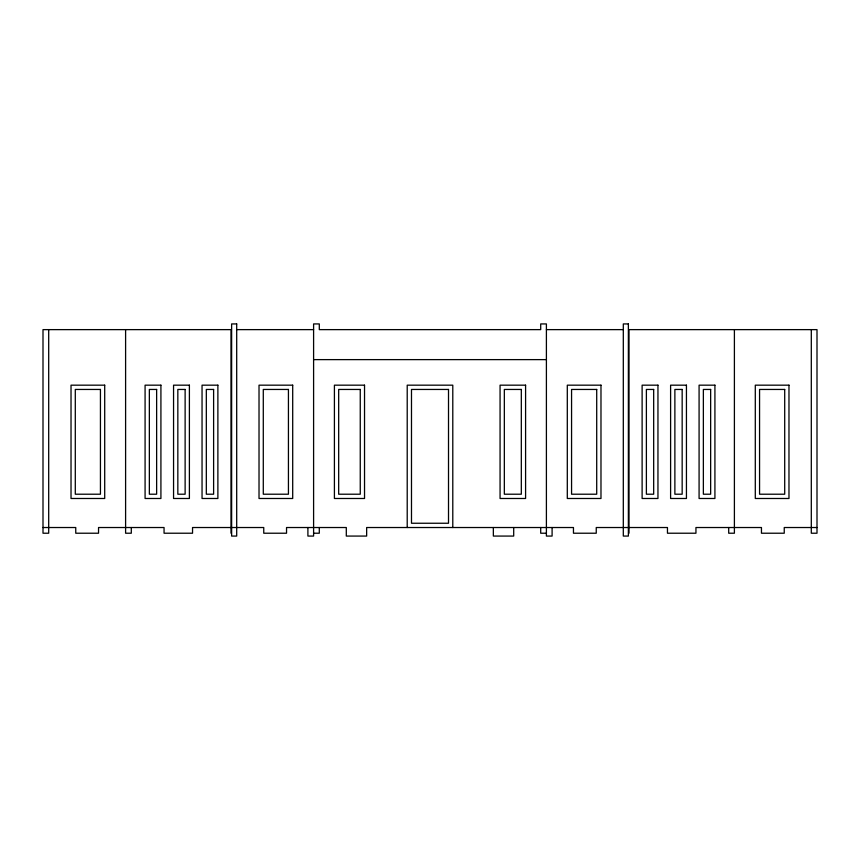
<?xml version="1.0" encoding="UTF-8"?>
<svg xmlns="http://www.w3.org/2000/svg" width="860" height="860" viewBox="0 0 860 860"><rect width="100%" height="100%" fill="white"/><g stroke="black" fill="none" stroke-linecap="round" stroke-linejoin="round"><path stroke-width="1.29" d="M236.694 329.627L313.599 329.627M546.401 329.627L623.307 329.627M313.599 359.62L546.401 359.62M43 527.524L75.755 527.524L75.755 533.221L98.545 533.221L98.545 527.524L164.056 527.524L164.056 533.221L192.543 533.221L192.543 527.524L230.996 527.524M231.63 527.524L263.751 527.524L263.751 533.221L286.541 533.221L286.541 527.524L346.3 527.524L346.3 536.07L366.65 536.07L366.65 527.524L573.459 527.524L573.459 533.221L596.249 533.221L596.249 527.524L628.37 527.524M629.004 527.524L667.457 527.524L667.457 533.221L695.944 533.221L695.944 527.524L761.455 527.524L761.455 533.221L784.245 533.221L784.245 527.524L817 527.524M313.599 533.221L319.296 533.221L319.296 527.524M546.401 533.221L540.703 533.221L540.703 527.524M811.303 329.627L811.303 533.221L817 533.221L817 329.627L629.004 329.627L629.004 533.221M734.397 329.627L734.397 533.221L728.699 533.221L728.699 527.524M552.099 527.524L552.099 536.07L546.401 536.07L546.401 323.93L540.703 323.93L540.703 329.627L319.296 329.627L319.296 323.93L313.599 323.93L313.599 536.07L307.901 536.07L307.901 527.524M513.699 527.524L513.699 536.07L493.35 536.07L493.35 527.524M452.79 527.524L452.79 385.173L407.21 385.173L407.21 527.524M230.996 533.221L230.996 329.627L43 329.627L43 533.221L48.697 533.221L48.697 329.627M131.3 527.524L131.3 533.221L125.603 533.221L125.603 329.627M236.694 323.93L231.63 323.93L231.63 536.07L236.694 536.07L236.694 323.93M628.37 323.93L623.307 323.93L623.307 536.07L628.37 536.07L628.37 323.93M104.705 385.173L71.025 385.173L71.025 498.488L104.705 498.488L104.705 385.173M160.917 385.173L145.082 385.173L145.082 498.488L160.917 498.488L160.917 385.173M189.393 385.173L173.559 385.173L173.559 498.488L189.393 498.488L189.393 385.173M217.881 385.173L202.046 385.173L202.046 498.488L217.881 498.488L217.881 385.173M292.701 385.173L259.021 385.173L259.021 498.488L292.701 498.488L292.701 385.173M364.533 385.173L334.411 385.173L334.411 498.488L364.533 498.488L364.533 385.173M525.589 385.173L500.068 385.173L500.068 498.488L525.589 498.488L525.589 385.173M600.979 385.173L567.299 385.173L567.299 498.488L600.979 498.488L600.979 385.173M657.954 385.173L642.119 385.173L642.119 498.488L657.954 498.488L657.954 385.173M686.441 385.173L670.606 385.173L670.606 498.488L686.441 498.488L686.441 385.173M714.918 385.173L699.083 385.173L699.083 498.488L714.918 498.488L714.918 385.173M788.975 385.173L755.295 385.173L755.295 498.488L788.975 498.488L788.975 385.173M100.437 389.451L75.293 389.451L75.293 494.21L100.437 494.21L100.437 389.451M156.638 389.451L149.35 389.451L149.35 494.21L156.638 494.21L156.638 389.451M185.126 389.451L177.837 389.451L177.837 494.21L185.126 494.21L185.126 389.451M213.613 389.451L206.325 389.451L206.325 494.21L213.613 494.21L213.613 389.451M288.433 389.451L263.289 389.451L263.289 494.21L288.433 494.21L288.433 389.451M360.254 389.451L338.679 389.451L338.679 494.21L360.254 494.21L360.254 389.451M448.512 389.451L411.488 389.451L411.488 523.245L448.512 523.245L448.512 389.451M521.321 389.451L504.336 389.451L504.336 494.21L521.321 494.21L521.321 389.451M596.711 389.451L571.567 389.451L571.567 494.21L596.711 494.21L596.711 389.451M653.675 389.451L646.387 389.451L646.387 494.21L653.675 494.21L653.675 389.451M682.163 389.451L674.874 389.451L674.874 494.21L682.163 494.21L682.163 389.451M710.65 389.451L703.362 389.451L703.362 494.21L710.65 494.21L710.65 389.451M784.707 389.451L759.563 389.451L759.563 494.21L784.707 494.21L784.707 389.451"/></g></svg>
